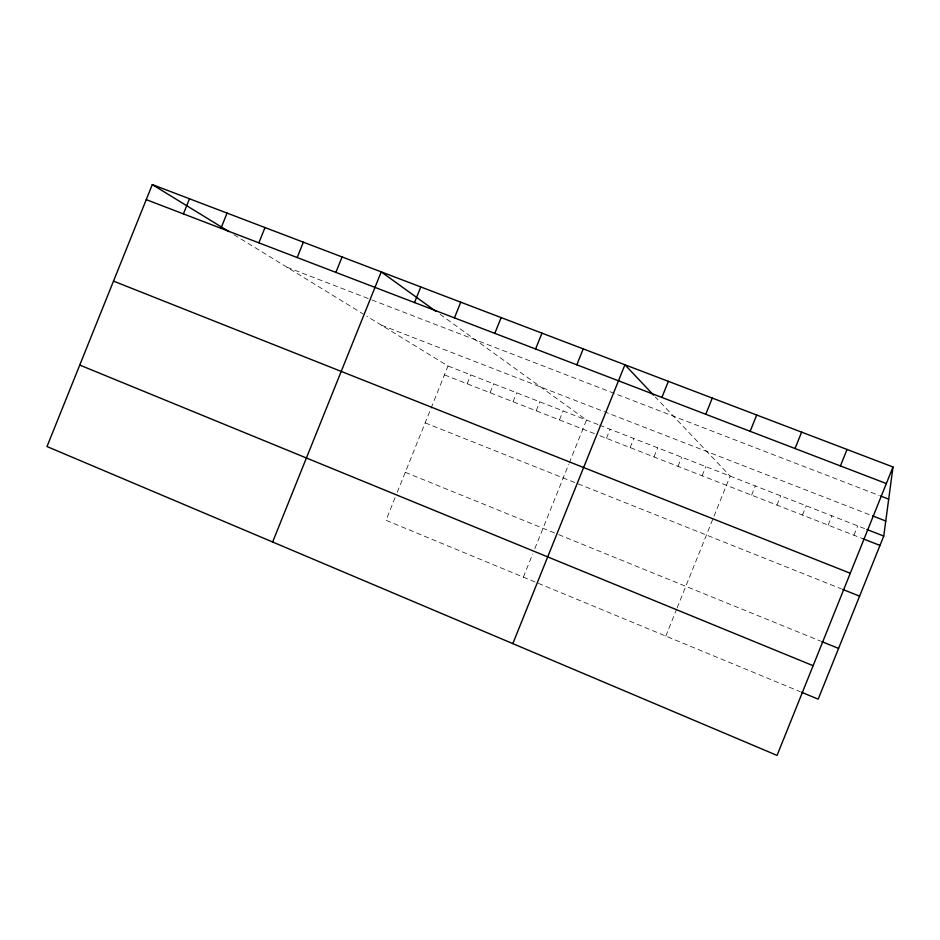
<?xml version="1.0" encoding="UTF-8"?>
<svg xmlns="http://www.w3.org/2000/svg" width="940" height="940" viewBox="0 0 940 940"><rect width="100%" height="100%" fill="white"/><g stroke="black" fill="none" stroke-linecap="round" stroke-linejoin="round"><path stroke-width="0.7" stroke-dasharray="4.7 3.53" d="M395.106 497.624L385.999 520.29L800.128 691.664M397.256 492.29L430.52 409.535M431.061 408.195L448.016 366.012L366.741 316.157M467.18 383.779L470.752 374.884M490.046 392.72L493.629 383.814M513.04 401.733L516.636 392.791M536.188 410.792L539.783 401.827M559.465 419.91L563.072 410.909M523.357 577.137L532.639 554.06M534.825 548.631L568.7 464.36M569.24 463.009L586.513 420.051L439.509 313.937M606.441 438.31L610.084 429.251M630.141 447.593L633.795 438.51M653.993 456.922L657.659 447.816M677.987 466.322L681.664 457.193M702.133 475.781L705.823 466.616M665.802 636.086L676.624 609.191M677.164 607.839L730.121 476.098L655.356 396.986M751.612 495.157L755.314 485.933M776.957 505.074L780.67 495.827M802.466 515.073L806.191 505.791M828.14 525.119L831.877 515.813M853.978 535.236L857.727 525.895M286.982 267.219L370.489 299.402M371.84 299.93L879.182 495.474M381.522 325.216L871.239 515.367M448.016 366.012L598.298 424.657M599.603 425.162L865.54 528.95M444.456 374.872L594.656 433.693M599.896 435.737L863.084 538.808M425.162 422.859L841.429 588.91M405.293 472.303L557.326 534.096M558.63 534.625L820.467 641.057M233.919 234.659L363.251 314.007"/><path stroke-width="1.41" d="M801.409 692.204L818.188 699.149L883.753 536.059L893 466.98L152.304 184.593L47 446.547L777.051 755.408L893 466.98M183.406 213.897L189.492 198.775M220.947 228.303L227.057 213.098M258.864 242.849L265.01 227.562M297.181 257.536L303.35 242.179M335.886 272.389L342.089 256.949M272.635 542.004L381.229 271.872L436.113 311.493M414.517 302.551L420.779 286.959M454.455 317.873L460.753 302.187M494.804 333.348L501.149 317.591M535.6 348.998L541.969 333.148M576.819 364.814L583.223 348.881M512.829 643.618L624.924 364.779L653.617 395.141M661.889 397.444L668.364 381.335M705.775 414.281L712.285 398.078M750.155 431.307L756.7 415.022M795.029 448.521L801.62 432.142M840.431 465.935L847.046 449.461M146.252 199.644L886.338 483.548M880.545 495.991L888.7 499.14M872.567 515.884L885.762 521.007M866.833 529.455L883.753 536.059M863.084 538.808L879.981 545.423M113.505 281.119L850.277 573.259M842.734 589.427L859.595 596.148M821.76 641.585L838.586 648.412M79.759 365.072L813.124 665.696M152.304 184.593L228.984 231.639"/></g></svg>
